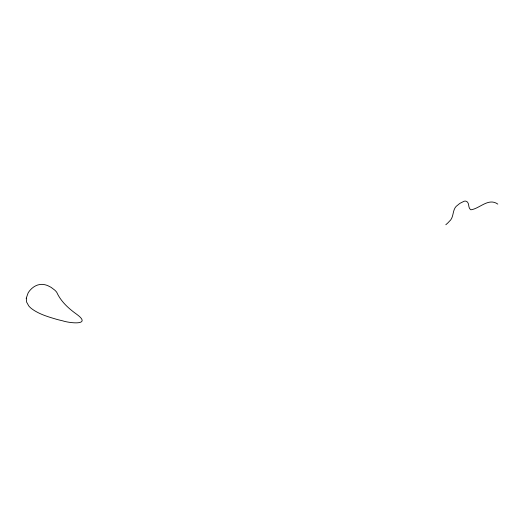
<?xml version="1.0" encoding="UTF-8"?>
<svg xmlns="http://www.w3.org/2000/svg" width="524" height="524" viewBox="0 0 524 524"><rect width="100%" height="100%" fill="white"/><g stroke="black" fill="none" stroke-linecap="round" stroke-linejoin="round"><path stroke-width="0.79" d="M445.819 224.744L447.725 223.047A20.01 10.159 -45.9 0 0 449.238 221.436C454.603 217.152 451.688 208.853 457.766 205.087A13.27 6.832 -45.2 0 1 460.151 203.214L464.094 201.268A7.533 3.865 -45.2 0 1 465.882 201.157C470.015 202.126 467.506 208.126 470.893 209.803C479.774 208.637 488.414 197.463 497.8 204.098M26.266 298.169L26.632 302.132L28.735 305.892A14.43 6.956 24.7 0 0 31.486 308.584C38.802 314.086 47.776 316.712 56.435 319.267A85.032 43.04 25.1 0 0 62.723 320.839C69.076 323.02 92.486 325.921 76.858 314.393C68.585 308.505 60.974 301.641 56.723 292.274A15.497 7.624 24.9 0 0 54.719 290.086L51.097 287.342L47.867 285.691A10.015 4.945 24.8 0 0 44.37 284.637C39.064 283.432 33.647 286.097 30.222 290.073A73.989 36.084 23.2 0 0 28.093 293.014L26.266 298.169"/></g></svg>
